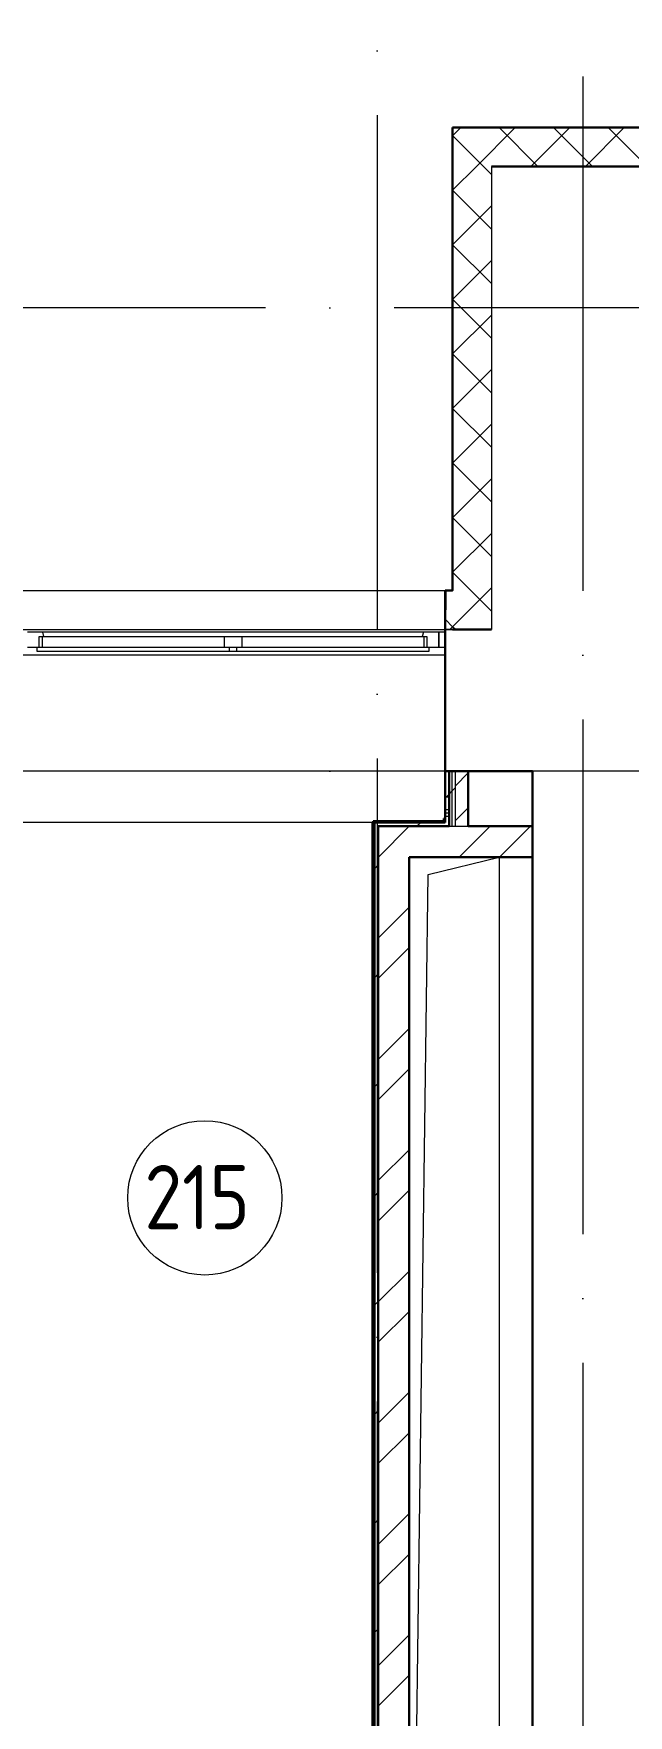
# Model space of a CAD drawing. Header units: millimetres. Extents: x -259793 to 503324, y -44556 to 93494.
# Drawn here: x 142150 to 144464, y -9107 to -2569 of the extents above; entities that cross this region are included whole.
import ezdxf

# ---------------------------------------------------------------- set-up
doc = ezdxf.new("R2010")
doc.units = ezdxf.units.MM
doc.linetypes.add('ADSK_Линия сетки', pattern=[25, 20, -2.5, 0, -2.5])
for name, color, linetype, lineweight in [('_ Окна', 7, 'Continuous', 9), ('Марки помещений', 252, 'Continuous', 20), ('Ограждение', 252, 'Continuous', 9), ('Окна', 252, 'Continuous', 9), ('Оси', 252, 'Continuous', 9), ('Перекрытие', 252, 'Continuous', 18), ('Стены внутренние', 7, 'Continuous', 18), ('Стены наружные', 7, 'Continuous', 18), ('Стены штриховка', 7, 'Continuous', 9)]:
    doc.layers.add(name, color=color, linetype=linetype, lineweight=lineweight)
doc.styles.add('GOST Common_2', font='', dxfattribs={"width": 0.9, "height": 250})
doc.styles.get('GOST Common_2').set_extended_font_data('GOST type B')

# ---------------------------------------------------------------- blocks, each defined once
blk = doc.blocks.new('2 этаж')
at = {"color": 251, "lineweight": 18, "true_color": 0x636466}
for p, q in [((143675.4, -4241.5), (143951, -4174.3)), ((143951, -4174.3), (143951, -9844.3)), ((143601, -9844.3), (143675.4, -4241.5))]:
    blk.add_line(p, q, dxfattribs=at)
at = {"layer": '_ Окна', "color": 251, "lineweight": 18, "true_color": 0x636466}
for p, q in [((142175.5, -3299.3), (142116, -3299.3)), ((142162, -3357.3), (142162, -3316.3)), ((142162, -3316.3), (142174, -3316.3)), ((142180, -3316.3), (142175.5, -3299.3)), ((143656.6, -3299.3), (143652, -3316.3)), ((143716, -3299.3), (143656.6, -3299.3)), ((143658, -3316.3), (143670, -3316.3)), ((143670, -3316.3), (143670, -3357.3)), ((143716, -3357.3), (143716, -3299.3)), ((142116, -3357.3), (142154, -3357.3)), ((143678, -3357.3), (143716, -3357.3))]:
    blk.add_line(p, q, dxfattribs=at)
at = {"layer": '_ Окна', "color": 251, "true_color": 0x636466}
for p, q in [((143741, -3299.3), (143716, -3299.3)), ((143716, -3299.3), (143716, -3357.3)), ((143716, -3357.3), (143741, -3357.3))]:
    blk.add_line(p, q, dxfattribs=at)
at = {"layer": 'Марки помещений', "color": 251, "true_color": 0x636466}
blk.add_circle((142805.9, -5498.6), 300, dxfattribs=at)
at = {"layer": 'Ограждение', "color": 251, "true_color": 0x636466}
for p, q in [((143741, -3389.3), (142091, -3389.3)), ((143741, -3839.3), (142091, -3839.3)), ((143461, -4039.3), (136126, -4039.3)), ((143461, -4039.3), (142091, -4039.3)), ((143456, -4039.3), (143456, -9819.3))]:
    blk.add_line(p, q, dxfattribs=at)
at = {"layer": 'Окна', "color": 251, "true_color": 0x636466}
for p, q in [((142174, -3316.3), (142881, -3316.3)), ((142174, -3357.3), (142174, -3316.3)), ((143656.6, -3299.3), (142175.5, -3299.3)), ((142881, -3316.3), (142951, -3316.3)), ((142881, -3316.3), (142881, -3357.3)), ((142951, -3316.3), (143658, -3316.3)), ((142951, -3357.3), (142951, -3316.3)), ((143658, -3316.3), (143658, -3357.3)), ((142154, -3357.3), (142901, -3357.3)), ((142154, -3374.3), (142154, -3357.3)), ((142901, -3374.3), (142154, -3374.3)), ((142901, -3357.3), (142931, -3357.3)), ((142901, -3357.3), (142901, -3374.3)), ((142931, -3374.3), (142901, -3374.3)), ((142931, -3357.3), (143678, -3357.3)), ((142931, -3374.3), (142931, -3357.3)), ((143678, -3374.3), (142931, -3374.3)), ((143678, -3357.3), (143678, -3374.3))]:
    blk.add_line(p, q, dxfattribs=at)
at = {"layer": 'Оси', "color": 251, "linetype": 'ADSK_Линия сетки', "ltscale": 100, "true_color": 0x636466}
for p, q in [((143476, 33711.4), (143476, -30995.4)), ((144276, -1139.3), (144276, -32265.4)), ((170543.3, -2039.3), (93565.9, -2039.3)), ((170543.3, -3839.3), (93565.9, -3839.3))]:
    blk.add_line(p, q, dxfattribs=at)
at = {"layer": 'Перекрытие', "color": 251, "ltscale": 100, "true_color": 0x636466}
blk.add_line((143951, -4174.3), (143951, -9844.3), dxfattribs=at)
at = {"layer": 'Стены внутренние', "color": 251, "lineweight": 30, "true_color": 0x636466}
for p, q in [((143769, -1337.3), (145226, -1337.3)), ((143769, -1337.3), (143769, -3137.3)), ((145226, -1489.3), (143921, -1489.3)), ((143769, -3137.3), (143741, -3137.3)), ((143741, -3137.3), (143741, -3289.3)), ((143741, -3289.3), (143741, -3839.3)), ((143921, -3289.3), (143769, -3289.3)), ((143769, -3289.3), (143921, -3289.3)), ((143831, -3839.3), (144081, -3839.3)), ((144081, -3839.3), (144081, -4054.3)), ((144081, -4174.3), (144081, -9844.3))]:
    blk.add_line(p, q, dxfattribs=at)
at = {"layer": 'Стены внутренние', "color": 251, "linetype": 'Continuous', "lineweight": 9, "true_color": 0x636466}
for p, q in [((143771, -1368.4), (143800.2, -1339.3)), ((143889.9, -1489.3), (143771, -1370.3)), ((143862.3, -1489.3), (144012.3, -1339.3)), ((144102.1, -1489.3), (143952.1, -1339.3)), ((144074.4, -1489.3), (144224.4, -1339.3)), ((144314.2, -1489.3), (144164.2, -1339.3)), ((144286.6, -1489.3), (144436.6, -1339.3)), ((144526.3, -1489.3), (144376.3, -1339.3)), ((143771, -1580.6), (143862.3, -1489.3)), ((143921, -1520.3), (143889.9, -1489.3)), ((143769, -1549.1), (143771, -1549.1)), ((143921, -1732.5), (143771, -1582.5)), ((143771, -1792.7), (143921, -1642.7)), ((143921, -1944.6), (143771, -1794.6)), ((143769, -1853.9), (143771, -1853.9)), ((143771, -2004.8), (143921, -1854.8)), ((143771, -1914.4), (143769, -1917.8)), ((143921, -2156.7), (143771, -2006.7)), ((143771, -2216.9), (143921, -2066.9)), ((143921, -2368.8), (143771, -2218.8)), ((143769, -2260.3), (143771, -2260.3)), ((143771, -2429.1), (143921, -2279.1)), ((143771, -2389.5), (143769, -2386)), ((143921, -2581), (143771, -2431)), ((143775, -2637.3), (143921, -2491.2)), ((143769, -2666.7), (143771, -2666.7)), ((143771, -2641.2), (143775, -2637.3)), ((143921, -2793.1), (143771, -2643.1)), ((143771, -2853.3), (143921, -2703.3)), ((143921, -3005.2), (143771, -2855.2)), ((143771, -3065.5), (143921, -2915.5)), ((143769, -2971.5), (143771, -2971.5)), ((143771, -2999.1), (143769, -2995.6)), ((143921, -3217.4), (143771, -3067.4)), ((143771, -3277.6), (143921, -3127.6)), ((143743, -3182), (143741, -3185.5)), ((143771, -3279.5), (143741, -3249.5)), ((143759.4, -3289.3), (143771, -3277.6)), ((143780.8, -3289.3), (143771, -3279.5))]:
    blk.add_line(p, q, dxfattribs=at)
at = {"layer": 'Стены внутренние', "color": 251, "true_color": 0x636466}
for p, q in [((143921, -1489.3), (143921, -3289.3)), ((142091, -3137.3), (143741, -3137.3)), ((135281, -3289.3), (143741, -3289.3)), ((143769, -3289.3), (143741, -3289.3))]:
    blk.add_line(p, q, dxfattribs=at)
at = {"layer": 'Стены наружные', "color": 251, "lineweight": 30, "true_color": 0x636466}
for p, q in [((143831, -3839.3), (143741, -3839.3)), ((143741, -4039.3), (143741, -3839.3)), ((143756, -4054.3), (143756, -3839.3)), ((143831, -4054.3), (143831, -3839.3)), ((143461, -4034.3), (143461, -9824.3)), ((143736, -4034.3), (143461, -4034.3)), ((143466, -4039.3), (143466, -9829.3)), ((143741, -4039.3), (143466, -4039.3)), ((143741, -4024.3), (143736, -4024.3)), ((143736, -4024.3), (143736, -4034.3)), ((143481, -4054.3), (143481, -9844.3)), ((143756, -4054.3), (143481, -4054.3)), ((144081, -4054.3), (143831, -4054.3)), ((144081, -4174.3), (144081, -4054.3)), ((143601, -9844.3), (143601, -4174.3)), ((143601, -4174.3), (144081, -4174.3))]:
    blk.add_line(p, q, dxfattribs=at)
at = {"layer": 'Стены наружные', "color": 251, "linetype": 'Continuous', "lineweight": 9, "true_color": 0x636466}
for p, q in [((143781, -3896.9), (143831, -3846.9)), ((143756, -3929), (143768.5, -3916.5)), ((143768.5, -3916.5), (143781, -3904)), ((143745.8, -3939.3), (143756, -3929)), ((143781, -4031.9), (143831, -3981.9)), ((143504.3, -4039.3), (143509.3, -4034.3)), ((143575, -4039.3), (143580, -4034.3)), ((143630.8, -4054.3), (143645.8, -4039.3)), ((143645.8, -4039.3), (143650.8, -4034.3)), ((143716.5, -4039.3), (143721.5, -4034.3)), ((143461, -4082.6), (143466, -4077.6)), ((143481.2, -4174.3), (143601.2, -4054.3)), ((143795.5, -4174.3), (143915.5, -4054.3)), ((143952.7, -4174.3), (144072.7, -4054.3)), ((143461, -4153.3), (143466, -4148.3)), ((143481, -4174.5), (143481.2, -4174.3)), ((143461, -4224), (143466, -4219)), ((143466, -4219), (143481, -4204)), ((143461, -4294.7), (143466, -4289.7)), ((143461, -4365.4), (143466, -4360.4)), ((143481, -4488.8), (143601, -4368.8)), ((143461, -4436.1), (143466, -4431.1)), ((143461, -4506.8), (143466, -4501.8)), ((143461, -4577.6), (143466, -4572.6)), ((143481, -4645.9), (143601, -4525.9)), ((143466, -4643.3), (143481, -4628.3)), ((143461, -4648.3), (143466, -4643.3)), ((143461, -4719), (143466, -4714)), ((143461, -4789.7), (143466, -4784.7)), ((143461, -4860.4), (143466, -4855.4)), ((143481, -4960.3), (143601, -4840.3)), ((143461, -4931.1), (143466, -4926.1)), ((143461, -5001.8), (143466, -4996.8)), ((143481, -5117.4), (143601, -4997.4)), ((143461, -5072.5), (143466, -5067.5)), ((143466, -5067.5), (143481, -5052.5)), ((143461, -5143.2), (143466, -5138.2)), ((143461, -5214), (143466, -5209)), ((143461, -5284.7), (143466, -5279.7)), ((143461, -5355.4), (143466, -5350.4)), ((143481, -5431.7), (143601, -5311.7)), ((143461, -5426.1), (143466, -5421.1)), ((143466, -5491.8), (143481, -5476.8)), ((143481, -5588.9), (143601, -5468.9)), ((143461, -5496.8), (143466, -5491.8)), ((143461, -5567.5), (143466, -5562.5)), ((143461, -5638.2), (143466, -5633.2)), ((143461, -5708.9), (143466, -5703.9)), ((143461, -5779.6), (143466, -5774.6)), ((143481, -5903.2), (143601, -5783.2)), ((143461, -5850.4), (143466, -5845.4)), ((143461, -5921.1), (143466, -5916.1)), ((143466, -5916.1), (143481, -5901.1)), ((143481, -6060.3), (143601, -5940.3)), ((143461, -5991.8), (143466, -5986.8)), ((143461, -6062.5), (143466, -6057.5)), ((143461, -6133.2), (143466, -6128.2)), ((143461, -6203.9), (143466, -6198.9)), ((143461, -6274.6), (143466, -6269.6)), ((143481, -6374.6), (143601, -6254.6)), ((143461, -6345.3), (143466, -6340.3)), ((143466, -6340.3), (143481, -6325.3)), ((143461, -6416), (143466, -6411)), ((143481, -6531.8), (143601, -6411.8)), ((143461, -6486.7), (143466, -6481.7)), ((143461, -6557.5), (143466, -6552.5)), ((143461, -6628.2), (143466, -6623.2)), ((143461, -6698.9), (143466, -6693.9)), ((143481, -6846.1), (143601, -6726.1)), ((143461, -6769.6), (143466, -6764.6)), ((143466, -6764.6), (143481, -6749.6)), ((143461, -6840.3), (143466, -6835.3)), ((143461, -6911), (143466, -6906)), ((143481, -7003.3), (143601, -6883.3)), ((143461, -6981.7), (143466, -6976.7)), ((143461, -7052.4), (143466, -7047.4)), ((143461, -7123.1), (143466, -7118.1)), ((143461, -7193.9), (143466, -7188.9)), ((143466, -7188.9), (143481, -7173.9)), ((143481, -7317.6), (143601, -7197.6)), ((143461, -7264.6), (143466, -7259.6)), ((143461, -7335.3), (143466, -7330.3)), ((143481, -7474.7), (143601, -7354.7)), ((143461, -7406), (143466, -7401)), ((143461, -7476.7), (143466, -7471.7))]:
    blk.add_line(p, q, dxfattribs=at)
at = {"layer": 'Стены штриховка', "color": 251, "true_color": 0x636466}
for p, q in [((143769, -1339.3), (145224, -1339.3)), ((143771, -3139.3), (143771, -1337.3)), ((143769, -3139.3), (143769, -3137.3)), ((143743, -3139.3), (143743, -3213.3)), ((143771, -3139.3), (143743, -3139.3)), ((143741, -3213.3), (143743, -3213.3)), ((143741, -3289.3), (143769, -3289.3)), ((143768.5, -4054.3), (143768.5, -3839.3)), ((143781, -4054.3), (143781, -3839.3)), ((143741, -3939.3), (143756, -3939.3)), ((143741, -3989.3), (143756, -3989.3)), ((143741, -4001.8), (143756, -4001.8)), ((143741, -4014.3), (143756, -4014.3)), ((143756, -4054.3), (143831, -4054.3))]:
    blk.add_line(p, q, dxfattribs=at)
at = {"layer": 'Марки помещений', "color": 251, "true_color": 0x636466, "style": 'GOST Common_2', "width": 0.9}
blk.add_text('215', height=250, dxfattribs=at).set_placement((142571, -5620.9))

msp = doc.modelspace()

# ---------------------------------------------------------------- block references
msp.add_blockref('2 этаж', (10, -1596.55941))

doc.saveas('drawing.dxf')
